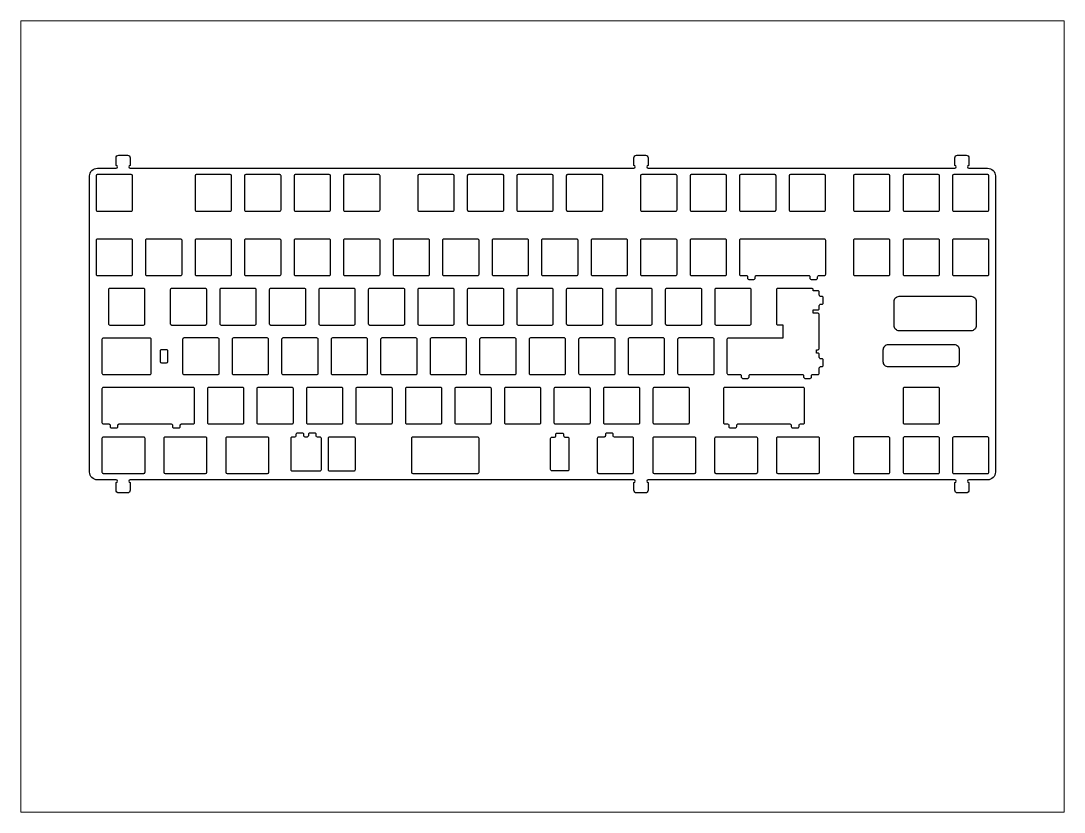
# Paper-space layout 'Layout1' of a CAD drawing. Header units: millimetres. Extents: x 26 to 231, y 20 to 176.
# The model-space entities are those that its viewports show. They can reach past a viewport. Long polylines and large blocks are cut down to what shows.
import ezdxf

# ---------------------------------------------------------------- set-up
doc = ezdxf.new("R2010")
doc.units = ezdxf.units.MM

msp = doc.modelspace()

# ---------------------------------------------------------------- linework, layer by layer
for points in [[(250.21, 245.09), (250.21, 248.09, -0.414214), (251.21, 249.09), (254.61, 249.09, -0.414214), (255.61, 248.09), (255.61, 245.09, 1), (255.61, 244.09), (373.69, 244.09, 1), (373.69, 245.09), (373.69, 248.09, -0.414214), (374.69, 249.09), (378.09, 249.09, -0.414214), (379.09, 248.09), (379.09, 245.09, 1), (379.09, 244.09), (386.3, 244.09, -0.414214), (389.3, 241.09), (389.3, 127.09, -0.414214), (386.3, 124.09), (379.09, 124.09, 1), (379.09, 123.09), (379.09, 120.09, -0.414214), (378.09, 119.09), (374.69, 119.09, -0.414214), (373.69, 120.09), (373.69, 123.09, 1), (373.69, 124.09), (255.61, 124.09, 1), (255.61, 123.09), (255.61, 120.09, -0.414214), (254.61, 119.09), (251.21, 119.09, -0.414214), (250.21, 120.09), (250.21, 123.09, 1), (250.21, 124.09), (56.31, 124.09, 1), (56.31, 123.09), (56.31, 120.09, -0.414214), (55.31, 119.09), (51.91, 119.09, -0.414214), (50.91, 120.09), (50.91, 123.09, 1), (50.91, 124.09), (43.7, 124.09, -0.414214), (40.7, 127.09), (40.7, 241.09, -0.414214), (43.7, 244.09), (50.91, 244.09, 1), (50.91, 245.09), (50.91, 248.09, -0.414214), (51.91, 249.09), (55.31, 249.09, -0.414214), (56.31, 248.09), (56.31, 245.09, 1), (56.31, 244.09), (250.21, 244.09, 1)], [(43.68, 227.57), (56.72, 227.57, 0.414214), (57.23, 228.07), (57.23, 241.12, 0.414214), (56.72, 241.62), (43.68, 241.62, 0.414214), (43.18, 241.12), (43.18, 228.07, 0.414214)], [(81.78, 227.57), (94.83, 227.57, 0.414214), (95.33, 228.07), (95.33, 241.12, 0.414214), (94.83, 241.62), (81.78, 241.62, 0.414214), (81.28, 241.12), (81.28, 228.07, 0.414214)], [(113.88, 241.62), (100.83, 241.62, 0.414214), (100.33, 241.12), (100.33, 228.07, 0.414214), (100.83, 227.57), (113.88, 227.57, 0.414214), (114.38, 228.07), (114.38, 241.12, 0.414214)], [(132.93, 241.62), (119.88, 241.62, 0.414214), (119.38, 241.12), (119.38, 228.07, 0.414214), (119.88, 227.57), (132.93, 227.57, 0.414214), (133.43, 228.07), (133.43, 241.12, 0.414214)], [(152.47, 228.07), (152.47, 241.12, 0.414214), (151.97, 241.62), (138.93, 241.62, 0.414214), (138.43, 241.12), (138.43, 228.07, 0.414214), (138.93, 227.57), (151.97, 227.57, 0.414214)], [(180.55, 241.62), (167.5, 241.62, 0.414214), (167, 241.12), (167, 228.07, 0.414214), (167.5, 227.57), (180.55, 227.57, 0.414214), (181.05, 228.07), (181.05, 241.12, 0.414214)], [(199.6, 241.62), (186.55, 241.62, 0.414214), (186.05, 241.12), (186.05, 228.07, 0.414214), (186.55, 227.57), (199.6, 227.57, 0.414214), (200.1, 228.07), (200.1, 241.12, 0.414214)], [(219.15, 228.07), (219.15, 241.12, 0.414214), (218.65, 241.62), (205.6, 241.62, 0.414214), (205.1, 241.12), (205.1, 228.07, 0.414214), (205.6, 227.57), (218.65, 227.57, 0.414214)], [(237.7, 241.62), (224.65, 241.62, 0.414214), (224.15, 241.12), (224.15, 228.07, 0.414214), (224.65, 227.57), (237.7, 227.57, 0.414214), (238.2, 228.07), (238.2, 241.12, 0.414214)], [(266.27, 241.62), (253.22, 241.62, 0.414214), (252.72, 241.12), (252.72, 228.07, 0.414214), (253.22, 227.57), (266.27, 227.57, 0.414214), (266.77, 228.07), (266.77, 241.12, 0.414214)], [(285.32, 241.62), (272.27, 241.62, 0.414214), (271.77, 241.12), (271.77, 228.07, 0.414214), (272.27, 227.57), (285.32, 227.57, 0.414214), (285.82, 228.07), (285.82, 241.12, 0.414214)], [(290.82, 241.12), (290.82, 228.07, 0.414214), (291.32, 227.57), (304.38, 227.57, 0.414214), (304.88, 228.07), (304.88, 241.12, 0.414214), (304.38, 241.62), (291.32, 241.62, 0.414214)], [(310.38, 227.57), (323.43, 227.57, 0.414214), (323.93, 228.07), (323.93, 241.12, 0.414214), (323.43, 241.62), (310.38, 241.62, 0.414214), (309.88, 241.12), (309.88, 228.07, 0.414214)], [(348.23, 241.62), (335.18, 241.62, 0.414214), (334.68, 241.12), (334.68, 228.07, 0.414214), (335.18, 227.57), (348.23, 227.57, 0.414214), (348.72, 228.07), (348.72, 241.12, 0.414214)], [(353.73, 241.12), (353.73, 228.07, 0.414214), (354.23, 227.57), (367.27, 227.57, 0.414214), (367.77, 228.07), (367.77, 241.12, 0.414214), (367.27, 241.62), (354.23, 241.62, 0.414214)], [(386.32, 241.62), (373.27, 241.62, 0.414214), (372.77, 241.12), (372.77, 228.07, 0.414214), (373.27, 227.57), (386.32, 227.57, 0.414214), (386.82, 228.07), (386.82, 241.12, 0.414214)], [(57.23, 203.27), (57.23, 216.32, 0.414214), (56.72, 216.82), (43.68, 216.82, 0.414214), (43.18, 216.32), (43.18, 203.27, 0.414214), (43.68, 202.77), (56.72, 202.77, 0.414214)], [(76.28, 203.27), (76.28, 216.32, 0.414214), (75.78, 216.82), (62.73, 216.82, 0.414214), (62.23, 216.32), (62.23, 203.27, 0.414214), (62.73, 202.77), (75.78, 202.77, 0.414214)], [(95.33, 216.32, 0.414214), (94.83, 216.82), (81.78, 216.82, 0.414214), (81.28, 216.32), (81.28, 203.27, 0.414214), (81.78, 202.77), (94.83, 202.77, 0.414214), (95.33, 203.27)], [(100.33, 216.32), (100.33, 203.27, 0.414214), (100.83, 202.77), (113.88, 202.77, 0.414214), (114.38, 203.27), (114.38, 216.32, 0.414214), (113.88, 216.82), (100.83, 216.82, 0.414214)], [(132.93, 216.82), (119.88, 216.82, 0.414214), (119.38, 216.32), (119.38, 203.27, 0.414214), (119.88, 202.77), (132.93, 202.77, 0.414214), (133.43, 203.27), (133.43, 216.32, 0.414214)], [(152.47, 203.27), (152.47, 216.32, 0.414214), (151.97, 216.82), (138.93, 216.82, 0.414214), (138.43, 216.32), (138.43, 203.27, 0.414214), (138.93, 202.77), (151.97, 202.77, 0.414214)], [(171.03, 216.82), (157.97, 216.82, 0.414214), (157.47, 216.32), (157.47, 203.27, 0.414214), (157.97, 202.77), (171.03, 202.77, 0.414214), (171.53, 203.27), (171.53, 216.32, 0.414214)], [(190.07, 216.82), (177.03, 216.82, 0.414214), (176.53, 216.32), (176.53, 203.27, 0.414214), (177.03, 202.77), (190.07, 202.77, 0.414214), (190.57, 203.27), (190.57, 216.32, 0.414214)], [(209.62, 203.27), (209.62, 216.32, 0.414214), (209.12, 216.82), (196.07, 216.82, 0.414214), (195.57, 216.32), (195.57, 203.27, 0.414214), (196.07, 202.77), (209.12, 202.77, 0.414214)], [(215.12, 202.77), (228.18, 202.77, 0.414214), (228.68, 203.27), (228.68, 216.32, 0.414214), (228.18, 216.82), (215.12, 216.82, 0.414214), (214.62, 216.32), (214.62, 203.27, 0.414214)], [(247.72, 203.27), (247.72, 216.32, 0.414214), (247.22, 216.82), (234.18, 216.82, 0.414214), (233.68, 216.32), (233.68, 203.27, 0.414214), (234.18, 202.77), (247.22, 202.77, 0.414214)], [(266.27, 216.82), (253.22, 216.82, 0.414214), (252.72, 216.32), (252.72, 203.27, 0.414214), (253.22, 202.77), (266.27, 202.77, 0.414214), (266.77, 203.27), (266.77, 216.32, 0.414214)], [(271.77, 203.27, 0.414214), (272.27, 202.77), (285.32, 202.77, 0.414214), (285.82, 203.27), (285.82, 216.32, 0.414214), (285.32, 216.82), (272.27, 216.82, 0.414214), (271.77, 216.32)], [(348.23, 216.82), (335.18, 216.82, 0.414214), (334.68, 216.32), (334.68, 203.27, 0.414214), (335.18, 202.77), (348.23, 202.77, 0.414214), (348.72, 203.27), (348.72, 216.32, 0.414214)], [(353.73, 216.32), (353.73, 203.27, 0.414214), (354.23, 202.77), (367.27, 202.77, 0.414214), (367.77, 203.27), (367.77, 216.32, 0.414214), (367.27, 216.82), (354.23, 216.82, 0.414214)], [(373.27, 202.77), (386.32, 202.77, 0.414214), (386.82, 203.27), (386.82, 216.32, 0.414214), (386.32, 216.82), (373.27, 216.82, 0.414214), (372.77, 216.32), (372.77, 203.27, 0.414214)], [(320.38, 201.29, 0.414214), (320.88, 201.79), (320.88, 202.29, -0.414214), (321.38, 202.79), (323.5, 202.79, 0.414214), (324, 203.29), (324, 216.29, 0.414214), (323.5, 216.79), (291.25, 216.79, 0.414214), (290.75, 216.29), (290.75, 203.29, 0.414214), (291.25, 202.79), (293.38, 202.79, -0.414214), (293.88, 202.29), (293.88, 201.79, 0.414214), (294.38, 201.29), (296.38, 201.29, 0.414214), (296.88, 201.79), (296.88, 202.29, -0.414214), (297.38, 202.79), (317.38, 202.79, -0.414214), (317.87, 202.29), (317.87, 201.79, 0.414214), (318.38, 201.29)], [(61.99, 184.22), (61.99, 197.27, 0.414214), (61.49, 197.77), (48.44, 197.77, 0.414214), (47.94, 197.27), (47.94, 184.22, 0.414214), (48.44, 183.72), (61.49, 183.72, 0.414214)], [(72.25, 197.77, 0.414214), (71.75, 197.27), (71.75, 184.22, 0.414214), (72.25, 183.72), (85.3, 183.72, 0.414214), (85.8, 184.22), (85.8, 197.27, 0.414214), (85.3, 197.77)], [(104.85, 184.22), (104.85, 197.27, 0.414214), (104.35, 197.77), (91.3, 197.77, 0.414214), (90.8, 197.27), (90.8, 184.22, 0.414214), (91.3, 183.72), (104.35, 183.72, 0.414214)], [(110.35, 197.77, 0.414214), (109.85, 197.27), (109.85, 184.22, 0.414214), (110.35, 183.72), (123.4, 183.72, 0.414214), (123.9, 184.22), (123.9, 197.27, 0.414214), (123.4, 197.77)], [(142.45, 197.77), (129.4, 197.77, 0.414214), (128.9, 197.27), (128.9, 184.22, 0.414214), (129.4, 183.72), (142.45, 183.72, 0.414214), (142.95, 184.22), (142.95, 197.27, 0.414214)], [(162, 197.27, 0.414214), (161.5, 197.77), (148.45, 197.77, 0.414214), (147.95, 197.27), (147.95, 184.22, 0.414214), (148.45, 183.72), (161.5, 183.72, 0.414214), (162, 184.22)], [(180.55, 197.77), (167.5, 197.77, 0.414214), (167, 197.27), (167, 184.22, 0.414214), (167.5, 183.72), (180.55, 183.72, 0.414214), (181.05, 184.22), (181.05, 197.27, 0.414214)], [(200.1, 184.22), (200.1, 197.27, 0.414214), (199.6, 197.77), (186.55, 197.77, 0.414214), (186.05, 197.27), (186.05, 184.22, 0.414214), (186.55, 183.72), (199.6, 183.72, 0.414214)], [(219.15, 197.27, 0.414214), (218.65, 197.77), (205.6, 197.77, 0.414214), (205.1, 197.27), (205.1, 184.22, 0.414214), (205.6, 183.72), (218.65, 183.72, 0.414214), (219.15, 184.22)], [(224.15, 197.27), (224.15, 184.22, 0.414214), (224.65, 183.72), (237.7, 183.72, 0.414214), (238.2, 184.22), (238.2, 197.27, 0.414214), (237.7, 197.77), (224.65, 197.77, 0.414214)], [(257.25, 184.22), (257.25, 197.27, 0.414214), (256.75, 197.77), (243.7, 197.77, 0.414214), (243.2, 197.27), (243.2, 184.22, 0.414214), (243.7, 183.72), (256.75, 183.72, 0.414214)], [(276.3, 197.27, 0.414214), (275.8, 197.77), (262.75, 197.77, 0.414214), (262.25, 197.27), (262.25, 184.22, 0.414214), (262.75, 183.72), (275.8, 183.72, 0.414214), (276.3, 184.22)], [(281.8, 183.72), (294.85, 183.72, 0.414214), (295.35, 184.22), (295.35, 197.27, 0.414214), (294.85, 197.77), (281.8, 197.77, 0.414214), (281.3, 197.27), (281.3, 184.22, 0.414214)], [(321.02, 189.5, 0.414214), (321.52, 190), (321.52, 191.22, -0.414214), (322.02, 191.72), (322.52, 191.72, 0.414214), (323.02, 192.22), (323.02, 194.22, 0.414214), (322.52, 194.72), (322.02, 194.72, -0.414214), (321.52, 195.22), (321.52, 196.44, 0.414214), (321.02, 196.94), (319.14, 196.94), (319.14, 197.29, 0.414214), (318.64, 197.79), (305.54, 197.79, 0.414214), (305.04, 197.29), (305.04, 184.24, 0.414214), (305.54, 183.74), (307.52, 183.74), (307.52, 178.69), (286.49, 178.69, 0.414214), (285.99, 178.19), (285.99, 165.19, 0.414214), (286.49, 164.69), (291, 164.69, -0.414214), (291.5, 164.19), (291.5, 163.69, 0.414214), (292, 163.19), (294, 163.19, 0.414214), (294.5, 163.69), (294.5, 164.19, -0.414214), (295, 164.69), (315, 164.69, -0.414214), (315.5, 164.19), (315.5, 163.69, 0.414214), (316, 163.19), (318, 163.19, 0.414214), (318.5, 163.69), (318.5, 164.19, -0.414214), (319, 164.69), (321.02, 164.69, 0.414214), (321.52, 165.19), (321.52, 167.22, -0.414214), (322.02, 167.72), (322.52, 167.72, 0.414214), (323.02, 168.22), (323.02, 170.22, 0.414214), (322.52, 170.72), (322.02, 170.72, -0.414214), (321.52, 171.22), (321.52, 172.44, 0.414214), (321.02, 172.94), (320.5, 172.94), (320.5, 174.22), (321.02, 174.22, 0.414214), (321.52, 174.72), (321.52, 187.72, 0.414214), (321.02, 188.22), (319.14, 188.22), (319.14, 189.5)], [(352.3, 194.77), (379.9, 194.77, -0.414214), (381.9, 192.77), (381.9, 183.49, -0.414214), (379.9, 181.49), (352.3, 181.49, -0.414214), (350.3, 183.49), (350.3, 192.77, -0.414214)], [(45.48, 165.19, 0.414214), (45.98, 164.69), (63.94, 164.69, 0.414214), (64.44, 165.19), (64.44, 178.19, 0.414214), (63.94, 178.69), (45.98, 178.69, 0.414214), (45.48, 178.19)], [(90.06, 178.72), (77.01, 178.72, 0.414214), (76.51, 178.22), (76.51, 165.17, 0.414214), (77.01, 164.67), (90.06, 164.67, 0.414214), (90.56, 165.17), (90.56, 178.22, 0.414214)], [(96.06, 164.67), (109.11, 164.67, 0.414214), (109.61, 165.17), (109.61, 178.22, 0.414214), (109.11, 178.72), (96.06, 178.72, 0.414214), (95.56, 178.22), (95.56, 165.17, 0.414214)], [(128.66, 165.17), (128.66, 178.22, 0.414214), (128.16, 178.72), (115.11, 178.72, 0.414214), (114.61, 178.22), (114.61, 165.17, 0.414214), (115.11, 164.67), (128.16, 164.67, 0.414214)], [(134.16, 178.72, 0.414214), (133.66, 178.22), (133.66, 165.17, 0.414214), (134.16, 164.67), (147.21, 164.67, 0.414214), (147.71, 165.17), (147.71, 178.22, 0.414214), (147.21, 178.72)], [(166.76, 165.17), (166.76, 178.22, 0.414214), (166.26, 178.72), (153.21, 178.72, 0.414214), (152.71, 178.22), (152.71, 165.17, 0.414214), (153.21, 164.67), (166.26, 164.67, 0.414214)], [(172.26, 164.67), (185.31, 164.67, 0.414214), (185.81, 165.17), (185.81, 178.22, 0.414214), (185.31, 178.72), (172.26, 178.72, 0.414214), (171.76, 178.22), (171.76, 165.17, 0.414214)], [(191.31, 178.72, 0.414214), (190.81, 178.22), (190.81, 165.17, 0.414214), (191.31, 164.67), (204.36, 164.67, 0.414214), (204.86, 165.17), (204.86, 178.22, 0.414214), (204.36, 178.72)], [(223.41, 178.72), (210.36, 178.72, 0.414214), (209.86, 178.22), (209.86, 165.17, 0.414214), (210.36, 164.67), (223.41, 164.67, 0.414214), (223.91, 165.17), (223.91, 178.22, 0.414214)], [(229.41, 178.72, 0.414214), (228.91, 178.22), (228.91, 165.17, 0.414214), (229.41, 164.67), (242.46, 164.67, 0.414214), (242.96, 165.17), (242.96, 178.22, 0.414214), (242.46, 178.72)], [(261.51, 178.72), (248.46, 178.72, 0.414214), (247.96, 178.22), (247.96, 165.17, 0.414214), (248.46, 164.67), (261.51, 164.67, 0.414214), (262.01, 165.17), (262.01, 178.22, 0.414214)], [(281.06, 165.17), (281.06, 178.22, 0.414214), (280.56, 178.72), (267.51, 178.72, 0.414214), (267.01, 178.22), (267.01, 165.17, 0.414214), (267.51, 164.67), (280.56, 164.67, 0.414214)], [(67.84, 173.69), (67.84, 169.69, 0.414214), (68.34, 169.19), (70.34, 169.19, 0.414214), (70.84, 169.69), (70.84, 173.69, 0.414214), (70.34, 174.19), (68.34, 174.19, 0.414214)], [(348, 176.09, 0.414214), (346, 174.09), (346, 169.69, 0.414214), (348, 167.69), (373.5, 167.69, 0.414214), (375.5, 169.69), (375.5, 174.09, 0.414214), (373.5, 176.09)], [(52.11, 145.64), (72.11, 145.64, -0.414214), (72.61, 145.14), (72.61, 144.64, 0.414214), (73.11, 144.14), (75.11, 144.14, 0.414214), (75.61, 144.64), (75.61, 145.14, -0.414214), (76.11, 145.64), (80.61, 145.64, 0.414214), (81.11, 146.14), (81.11, 159.14, 0.414214), (80.61, 159.64), (45.98, 159.64, 0.414214), (45.48, 159.14), (45.48, 146.14, 0.414214), (45.98, 145.64), (48.11, 145.64, -0.414214), (48.61, 145.14), (48.61, 144.64, 0.414214), (49.11, 144.14), (51.11, 144.14, 0.414214), (51.61, 144.64), (51.61, 145.14, -0.414214)], [(86.04, 159.17), (86.04, 146.12, 0.414214), (86.54, 145.62), (99.59, 145.62, 0.414214), (100.09, 146.12), (100.09, 159.17, 0.414214), (99.59, 159.67), (86.54, 159.67, 0.414214)], [(119.14, 146.12), (119.14, 159.17, 0.414214), (118.64, 159.67), (105.59, 159.67, 0.414214), (105.09, 159.17), (105.09, 146.12, 0.414214), (105.59, 145.62), (118.64, 145.62, 0.414214)], [(124.64, 145.62), (137.69, 145.62, 0.414214), (138.19, 146.12), (138.19, 159.17, 0.414214), (137.69, 159.67), (124.64, 159.67, 0.414214), (124.14, 159.17), (124.14, 146.12, 0.414214)], [(143.69, 159.67, 0.414214), (143.19, 159.17), (143.19, 146.12, 0.414214), (143.69, 145.62), (156.74, 145.62, 0.414214), (157.24, 146.12), (157.24, 159.17, 0.414214), (156.74, 159.67)], [(175.79, 145.62, 0.414214), (176.29, 146.12), (176.29, 159.17, 0.414214), (175.79, 159.67), (162.74, 159.67, 0.414214), (162.24, 159.17), (162.24, 146.12, 0.414214), (162.74, 145.62)], [(195.34, 146.12), (195.34, 159.17, 0.414214), (194.84, 159.67), (181.79, 159.67, 0.414214), (181.29, 159.17), (181.29, 146.12, 0.414214), (181.79, 145.62), (194.84, 145.62, 0.414214)], [(214.39, 146.12), (214.39, 159.17, 0.414214), (213.89, 159.67), (200.84, 159.67, 0.414214), (200.34, 159.17), (200.34, 146.12, 0.414214), (200.84, 145.62), (213.89, 145.62, 0.414214)], [(233.44, 146.12), (233.44, 159.17, 0.414214), (232.94, 159.67), (219.89, 159.67, 0.414214), (219.39, 159.17), (219.39, 146.12, 0.414214), (219.89, 145.62), (232.94, 145.62, 0.414214)], [(238.44, 159.17), (238.44, 146.12, 0.414214), (238.94, 145.62), (251.99, 145.62, 0.414214), (252.49, 146.12), (252.49, 159.17, 0.414214), (251.99, 159.67), (238.94, 159.67, 0.414214)], [(257.49, 159.17), (257.49, 146.12, 0.414214), (257.99, 145.62), (271.04, 145.62, 0.414214), (271.54, 146.12), (271.54, 159.17, 0.414214), (271.04, 159.67), (257.99, 159.67, 0.414214)], [(313.73, 144.64), (313.73, 145.14, -0.414214), (314.23, 145.64), (315.36, 145.64, 0.414214), (315.86, 146.14), (315.86, 159.14, 0.414214), (315.36, 159.64), (285.11, 159.64, 0.414214), (284.61, 159.14), (284.61, 146.14, 0.414214), (285.11, 145.64), (286.23, 145.64, -0.414214), (286.73, 145.14), (286.73, 144.64, 0.414214), (287.23, 144.14), (289.23, 144.14, 0.414214), (289.73, 144.64), (289.73, 145.14, -0.414214), (290.23, 145.64), (310.23, 145.64, -0.414214), (310.73, 145.14), (310.73, 144.64, 0.414214), (311.23, 144.14), (313.23, 144.14, 0.414214)], [(367.77, 146.12), (367.77, 159.17, 0.414214), (367.27, 159.67), (354.23, 159.67, 0.414214), (353.73, 159.17), (353.73, 146.12, 0.414214), (354.23, 145.62), (367.27, 145.62, 0.414214)], [(45.98, 126.59), (61.56, 126.59, 0.414214), (62.06, 127.09), (62.06, 140.09, 0.414214), (61.56, 140.59), (45.98, 140.59, 0.414214), (45.48, 140.09), (45.48, 127.09, 0.414214)], [(69.29, 140.09), (69.29, 127.09, 0.414214), (69.79, 126.59), (85.37, 126.59, 0.414214), (85.88, 127.09), (85.88, 140.09, 0.414214), (85.37, 140.59), (69.79, 140.59, 0.414214)], [(93.11, 140.09), (93.11, 127.09, 0.414214), (93.61, 126.59), (109.19, 126.59, 0.414214), (109.69, 127.09), (109.69, 140.09, 0.414214), (109.19, 140.59), (93.61, 140.59, 0.414214)], [(118.64, 127.59), (129.4, 127.59, 0.414214), (129.9, 128.09), (129.9, 140.09, 0.414214), (129.4, 140.59), (128.4, 140.59, -0.414214), (127.9, 141.09), (127.9, 141.59, 0.414214), (127.4, 142.09), (125.4, 142.09, 0.414214), (124.9, 141.59), (124.9, 141.09, -0.414214), (124.4, 140.59), (123.64, 140.59, -0.414214), (123.14, 141.09), (123.14, 141.59, 0.414214), (122.64, 142.09), (120.64, 142.09, 0.414214), (120.14, 141.59), (120.14, 141.09, -0.414214), (119.64, 140.59), (118.64, 140.59, 0.414214), (118.14, 140.09), (118.14, 128.09, 0.414214)], [(224.64, 140.59, -0.414214), (225.14, 140.09), (225.14, 128.09, -0.414214), (224.64, 127.59), (218.64, 127.59, -0.414214), (218.14, 128.09), (218.14, 140.09, -0.414214), (218.64, 140.59), (219.64, 140.59, 0.414214), (220.14, 141.09), (220.14, 141.59, -0.414214), (220.64, 142.09), (222.64, 142.09, -0.414214), (223.14, 141.59), (223.14, 141.09, 0.414214), (223.64, 140.59)], [(239.7, 142.09, 0.414214), (239.2, 141.59), (239.2, 141.09, -0.414214), (238.7, 140.59), (236.58, 140.59, 0.414214), (236.08, 140.09), (236.08, 127.09, 0.414214), (236.58, 126.59), (249.58, 126.59, 0.414214), (250.08, 127.09), (250.08, 140.09, 0.414214), (249.58, 140.59), (242.7, 140.59, -0.414214), (242.2, 141.09), (242.2, 141.59, 0.414214), (241.7, 142.09)], [(257.91, 126.59), (273.49, 126.59, 0.414214), (273.99, 127.09), (273.99, 140.09, 0.414214), (273.49, 140.59), (257.91, 140.59, 0.414214), (257.41, 140.09), (257.41, 127.09, 0.414214)], [(297.81, 127.09), (297.81, 140.09, 0.414214), (297.31, 140.59), (281.73, 140.59, 0.414214), (281.23, 140.09), (281.23, 127.09, 0.414214), (281.73, 126.59), (297.31, 126.59, 0.414214)], [(321.12, 140.59), (305.54, 140.59, 0.414214), (305.04, 140.09), (305.04, 127.09, 0.414214), (305.54, 126.59), (321.12, 126.59, 0.414214), (321.62, 127.09), (321.62, 140.09, 0.414214)], [(348.72, 140.12, 0.414214), (348.23, 140.62), (335.18, 140.62, 0.414214), (334.68, 140.12), (334.68, 127.07, 0.414214), (335.18, 126.57), (348.23, 126.57, 0.414214), (348.72, 127.07)], [(354.23, 126.57), (367.27, 126.57, 0.414214), (367.77, 127.07), (367.77, 140.12, 0.414214), (367.27, 140.62), (354.23, 140.62, 0.414214), (353.73, 140.12), (353.73, 127.07, 0.414214)], [(373.27, 126.57), (386.32, 126.57, 0.414214), (386.82, 127.07), (386.82, 140.12, 0.414214), (386.32, 140.62), (373.27, 140.62, 0.414214), (372.77, 140.12), (372.77, 127.07, 0.414214)]]:
    msp.add_lwpolyline(points, format="xyb", close=True)
for points in [[(143.01, 140.09, 0.414214), (142.51, 140.59), (133.02, 140.59, 0.414214), (132.52, 140.09), (132.52, 128.09, 0.414214), (133.02, 127.59), (142.51, 127.59, 0.414214), (143.01, 128.09), (143.01, 140.09)], [(190.57, 140.09, 0.414214), (190.07, 140.59), (165.04, 140.59, 0.414214), (164.54, 140.09), (164.54, 127.09, 0.414214), (165.04, 126.59), (190.07, 126.59, 0.414214), (190.57, 127.09), (190.57, 140.09)]]:
    msp.add_lwpolyline(points, format="xyb")

psp = doc.layouts.get("Layout1")

# ---------------------------------------------------------------- viewports
at = {"layer": '0'}
psp.add_viewport(center=(128.5, 97.5), size=(205.6, 156), view_center_point=(215, 148.5), view_height=304.6178, dxfattribs=at)

doc.saveas('drawing.dxf')
